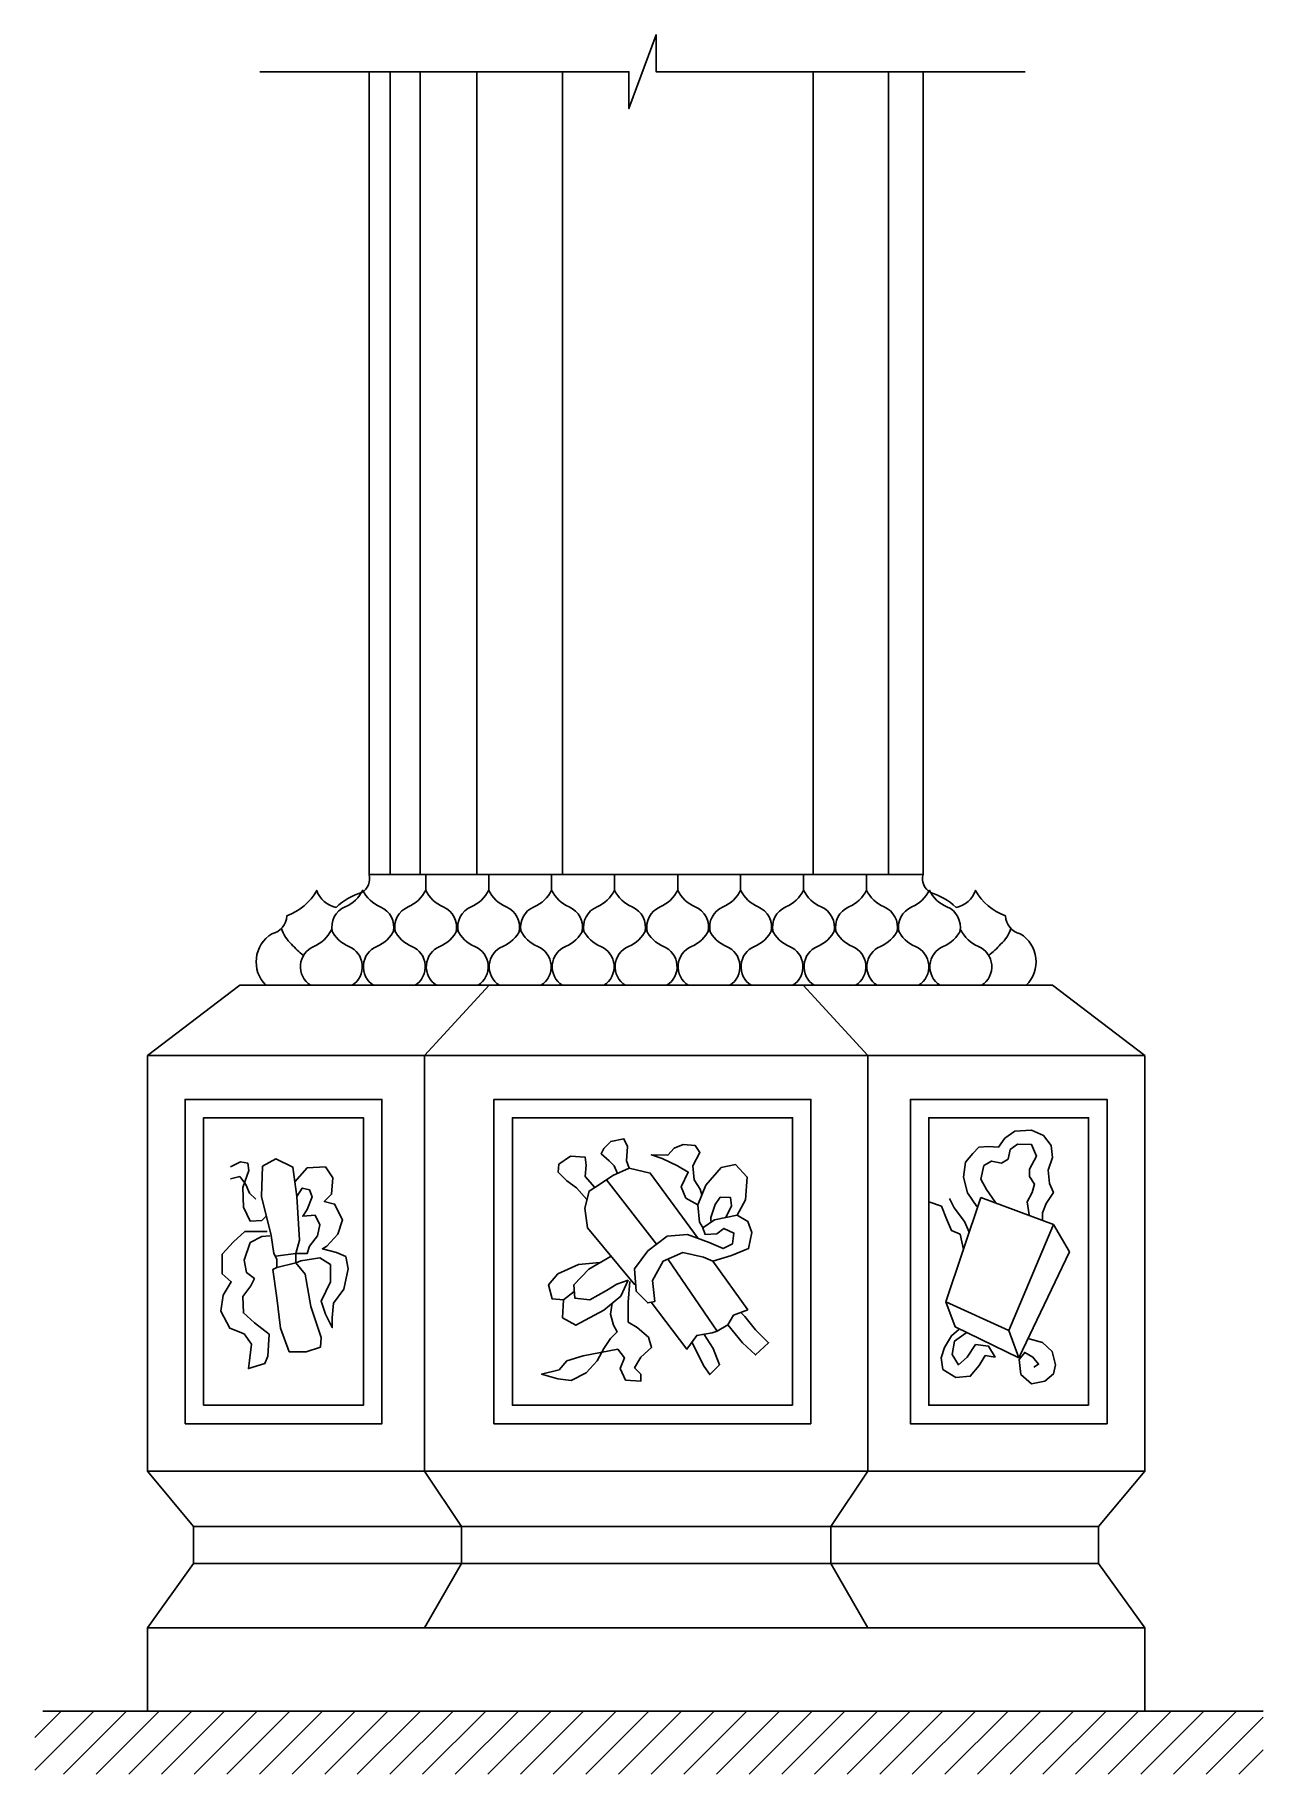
# Model space of a CAD drawing. Extents: x 2757 to 3401, y 500 to 1413.
import ezdxf

# ---------------------------------------------------------------- set-up
doc = ezdxf.new("R2010")
doc.units = 0
doc.header["$LTSCALE"] = 100
doc.header["$MEASUREMENT"] = 0
for name, color, linetype in [('2', 2, 'CONTINUOUS'), ('3', 3, 'CONTINUOUS'), ('4', 4, 'CONTINUOUS'), ('7', 7, 'CONTINUOUS')]:
    doc.layers.add(name, color=color, linetype=linetype)

msp = doc.modelspace()

# ---------------------------------------------------------------- hatches: boundary and pattern name
at = {"layer": '3'}
h = msp.add_hatch(dxfattribs=at)
h.set_pattern_fill('ANSI31', color=256, scale=96.9, style=0)
h.set_pattern_definition([(45, (-17531.65, 1351.489), (-8.564831, 8.564831), [])])
h.paths.add_polyline_path([(3401.39, 499.91), (3401.39, 533.02), (2756.84, 533.02), (2756.84, 499.91)])

# ---------------------------------------------------------------- linework, layer by layer
at = {"layer": '2'}
msp.add_line((2761.04, 533.02), (3401.39, 533.02), dxfattribs=at)
at = {"layer": '3'}
for p, q in [((3234.92, 747.74), (3253.21, 802.55)), ((3253.21, 802.55), (3291.39, 788.25)), ((3291.39, 788.25), (3267.93, 732.64)), ((3299.74, 773.95), (3291.39, 788.25)), ((3273.1, 718.35), (3299.74, 773.95)), ((3267.93, 732.64), (3234.92, 747.74)), ((3234.92, 747.74), (3239.69, 734.63)), ((3239.69, 734.63), (3273.1, 718.35)), ((3273.1, 718.35), (3267.93, 732.64))]:
    msp.add_line(p, q, dxfattribs=at)
for points in [[(3276.51, 1393.16), (3082.86, 1393.16), (3082.86, 1412.51), (3068.59, 1373.81), (3068.59, 1393.16), (2874.94, 1393.16)], [(2943.24, 1393.16), (2943.24, 971.98)], [(2958.96, 1393.16), (2958.96, 971.98)], [(2988.83, 1393.16), (2988.83, 971.98)], [(3033.79, 1393.16), (3033.79, 971.98)], [(3165.18, 971.98), (3165.18, 1393.16)], [(3204.79, 971.98), (3204.79, 1393.16)], [(3068.63, 817.83), (3067.37, 821.79), (3067.83, 829.16), (3065.98, 833.3), (3059.07, 831.92), (3055.38, 828.24), (3054, 825.48), (3058.15, 821.79), (3060.91, 819.03), (3062.66, 815.14)], [(3251.21, 797.77), (3246.22, 804.85), (3244.12, 813.23), (3245.17, 821.1), (3249.11, 825.55), (3252.26, 828.96), (3257.24, 829.22), (3262.49, 828.96), (3265.9, 833.68), (3271.15, 837.34), (3279.81, 837.87), (3286.1, 834.99), (3290.04, 829.74), (3290.83, 823.45), (3288.47, 816.9), (3289.25, 809.83), (3291.35, 805.11), (3287.42, 799.34), (3285.58, 794.36), (3285.58, 790.43)], [(3260.92, 799.87), (3256.19, 806.68), (3253.31, 812.19), (3254.88, 819.26), (3258.82, 821.62), (3264.07, 820.57), (3267.48, 822.67), (3268.53, 827.65), (3272.46, 830.53), (3279.81, 830.27), (3282.43, 824.24), (3278.76, 817.43), (3278.76, 813.5), (3281.38, 809.56), (3280.07, 805.11), (3277.45, 800.13), (3278.5, 793.32)], [(2890.27, 721.52), (2899.22, 721.52), (2906.68, 724), (2907.18, 728.97), (2901.71, 745.36), (2898.73, 762.25), (2893.75, 768.21), (2893.75, 773.18), (2895.74, 780.13), (2894.25, 802.98), (2892.26, 818.38), (2883.31, 822.85), (2876.35, 818.87), (2875.85, 802.98), (2880.82, 782.61), (2882.32, 773.18), (2883.81, 770.2), (2883.81, 765.72), (2881.82, 764.73), (2883.81, 749.83), (2885.8, 733.94), (2890.27, 721.52)], [(3050.65, 807.78), (3045.7, 813.5), (3046.16, 819.49), (3045.7, 823.63), (3037.86, 824.09), (3031.87, 819.95), (3031.41, 815.81), (3036.02, 811.2), (3041.09, 807.52), (3046.58, 801.36)], [(3104.81, 798.56), (3098.47, 802.22), (3096.03, 808.06), (3099.69, 815.86), (3094.08, 819.03), (3086.03, 822.93), (3080.42, 824.87), (3088.96, 824.63), (3092.37, 828.29), (3097.01, 830.23), (3103.35, 829.75), (3105.79, 826.09), (3102.13, 819.03), (3102.86, 811.72), (3106.03, 806.85), (3106.89, 803.8)], [(2859.58, 818.62), (2864.72, 821.18), (2868.58, 820.54), (2869.22, 816.69), (2866.01, 807.71), (2866.33, 797.44), (2869.86, 790.06), (2875.96, 790.39), (2878.21, 792.63)], [(2859.58, 812.2), (2864.4, 813.48), (2867.61, 809.31), (2869.54, 804.82), (2872.75, 801.61)], [(2893.26, 810.68), (2899.73, 817.98), (2909.37, 818.62), (2913.22, 812.84), (2912.58, 804.18), (2908.72, 800.33), (2914.18, 799.05), (2918.36, 790.71), (2915.79, 783.33), (2910.01, 776.91), (2907.76, 775.63), (2915.15, 773.7), (2919.97, 771.46), (2921.25, 765.04), (2919, 754.45), (2913.54, 747.08), (2912.9, 739.38), (2912.9, 734.24), (2909.37, 741.3), (2907.12, 748.04), (2911.94, 758.3), (2911.94, 767.29), (2906.48, 770.82), (2896.52, 769.21), (2893.95, 768.25)], [(3104.93, 780.95), (3079.77, 815.26), (3068.63, 817.83), (3060.07, 813.98), (3053.64, 809.7), (3047.65, 805.85), (3045.51, 796.87), (3046.79, 786.6), (3071.63, 756.66)], [(3125.3, 793.16), (3129.69, 801.24), (3130.67, 813.18), (3124.57, 819.76), (3117.01, 818.3), (3108.96, 809.04), (3104.81, 798.56), (3105.54, 789.55), (3107.44, 786.7)], [(2894.25, 802.98), (2897.16, 807.39), (2901.02, 806.43), (2902.3, 802.9), (2899.73, 796.16), (2897.48, 792.63), (2903.91, 793.27), (2906.48, 788.14), (2905.19, 782.37), (2901.02, 776.91), (2899.73, 773.06), (2893.75, 773.18)], [(3083.09, 777.96), (3056.86, 811.84)], [(3119.39, 791.94), (3122.37, 798.08), (3121.89, 802.46), (3116.52, 802.7), (3113.84, 798.81), (3111.64, 791.98), (3111.64, 790.04)], [(3244.07, 775.14), (3242.36, 783.18), (3237.83, 785.17), (3235.29, 791.33), (3232.56, 797.86), (3225.93, 800.27)], [(3247.16, 784.29), (3244.58, 789.81), (3239.24, 796.98), (3236.85, 801.95)], [(3131, 743.53), (3112.67, 769.16), (3122.44, 772), (3131.4, 775.67), (3133.03, 784.21), (3131, 789.9), (3125.3, 793.16), (3113.48, 790.72), (3107.37, 786.65), (3108.6, 782.99), (3114.71, 783.4), (3118.37, 786.24), (3123.67, 783.8), (3122.85, 778.11), (3117.96, 775.67), (3110.63, 778.92), (3099.23, 782.99), (3088.64, 782.17), (3078.46, 774.45), (3071.53, 765.09), (3072.35, 753.29), (3078.46, 747.19), (3082.12, 748), (3080.9, 758.99), (3086.6, 769.16), (3096.78, 773.63), (3107.78, 771.19), (3112.67, 769.16)], [(2878.85, 784.61), (2870.5, 784.61), (2866.97, 784.61), (2861.19, 779.16), (2855.09, 772.74), (2855.09, 762.48), (2859.9, 758.3), (2855.73, 751.25), (2854.44, 742.91), (2859.26, 733.92), (2866.65, 731.04), (2870.5, 725.58), (2869.54, 716.92), (2868.9, 712.75), (2877.57, 715.32), (2879.18, 719.17), (2879.82, 730.71), (2872.11, 736.81), (2866.33, 741.94), (2866.01, 750.6), (2870.18, 756.06), (2872.11, 759.91), (2867.93, 763.12), (2866.65, 769.53), (2869.86, 778.84), (2875.96, 782.04), (2880.14, 782.37)], [(2883.06, 771.69), (2893.75, 773.18)], [(2883.81, 765.72), (2893.75, 768.21)], [(3053.38, 768.3), (3042.14, 767.42), (3031.32, 762.51), (3026.41, 756.61), (3028.37, 749.25), (3034.27, 748.75), (3039.93, 753.17)], [(3059.21, 771.63), (3047.55, 764.96), (3039.68, 756.61), (3040.17, 749.74), (3048.04, 748.75), (3056.89, 753.67), (3062.3, 757.1), (3068.2, 759.07)], [(3114.88, 732.29), (3089.19, 769.92)], [(3059.84, 747.04), (3058.91, 741.23), (3060.5, 735.53), (3062.4, 732.04), (3058.91, 728.56), (3055.42, 723.18), (3051.94, 716.84), (3046.23, 710.51), (3038.3, 706.39), (3031.33, 707.34), (3022.77, 709.88), (3031.96, 712.09), (3036.08, 716.84), (3044.64, 719.38), (3062.72, 722.86), (3066.2, 718.43), (3063.98, 712.73), (3066.84, 706.71), (3074.76, 706.08), (3074.76, 709.88), (3071.59, 713.04), (3074.76, 718.74), (3080.47, 723.81), (3078.89, 729.19), (3072.86, 734.26), (3068.11, 737.11), (3068.11, 747.56), (3069.06, 758.33)], [(3034.27, 748.75), (3033.78, 739.42), (3040.66, 735.49), (3055.42, 743.35), (3064.27, 750.72), (3068.2, 759.07)], [(3080.29, 747.6), (3099.04, 722.88), (3104.17, 730.15), (3112.31, 731.43), (3114.88, 732.29), (3120.45, 735.71), (3123.44, 740.84), (3131, 743.53)], [(3120.45, 735.71), (3128.15, 726.3), (3135.01, 719.88), (3141.86, 726.3), (3135.01, 733.14), (3129.44, 739.98), (3127.22, 742.18)], [(3101.6, 726.51), (3108.03, 713.89), (3111.03, 709.62), (3116.16, 714.75), (3112.74, 723.3), (3108.03, 730.57)], [(3241.66, 733.16), (3237.84, 729.95), (3234.23, 723.73), (3232.42, 718.31), (3233.22, 712.3), (3240.05, 708.08), (3247.68, 708.69), (3252.3, 714.3), (3255.51, 719.52), (3260.73, 718.72), (3257.32, 724.53), (3250.49, 725.33), (3246.07, 718.72), (3241.46, 714.7), (3238.24, 720.12), (3239.45, 727.14), (3245.47, 731.55)], [(3278.54, 728.26), (3285.57, 726.5), (3290.59, 721.73), (3292.35, 714.71), (3291.35, 709.94), (3286.83, 706.18), (3279.8, 704.68), (3274.27, 709.69), (3273.27, 717.47), (3276.28, 721.23), (3280.55, 718.72), (3283.56, 714.96), (3281.05, 713.46)]]:
    msp.add_lwpolyline(points, dxfattribs=at)
at = {"layer": '4'}
for p, q in [((2932.24, 971.98), (2932.24, 1393.16)), ((3222.94, 971.98), (3222.94, 1393.16)), ((3222.94, 971.98), (2932.24, 971.98)), ((2864.41, 913.84), (2815.96, 877.02)), ((3290.77, 913.84), (2864.41, 913.84)), ((3290.77, 913.84), (3339.22, 877.02)), ((2815.96, 877.02), (2815.96, 658.99)), ((3339.22, 877.02), (2815.96, 877.02)), ((3339.22, 877.02), (3339.22, 658.99)), ((3339.22, 658.99), (2815.96, 658.99)), ((3315, 629.92), (2840.19, 629.92)), ((3315, 610.54), (2840.19, 610.54)), ((3339.22, 576.63), (2815.96, 576.63)), ((2815.96, 576.63), (2815.96, 533.02)), ((3339.22, 576.63), (3339.22, 533.02)), ((3339.22, 533.02), (2815.96, 533.02))]:
    msp.add_line(p, q, dxfattribs=at)
for points in [[(2878.11, 913.84, -0.487141), (2881.24, 940.86, 0.337075), (2889.08, 950.25, 0.178291), (2904.75, 963.56, 0.269777), (2914.94, 954.69, -0.107577), (2928.26, 962.51, 0.349626), (2932.24, 971.98, 0.349626)], [(3277.08, 913.84, 0.487141), (3273.94, 940.86, -0.337075), (3266.11, 950.25, -0.178291), (3250.44, 963.56, -0.269777), (3240.25, 954.69, 0.107577), (3226.93, 962.51, -0.349626), (3222.94, 971.98, -0.349626)]]:
    msp.add_lwpolyline(points, format="xyb", dxfattribs=at)
for points in [[(2995.23, 913.84), (2961.31, 877.02), (2961.31, 658.99), (2980.69, 629.92), (2980.69, 610.54), (2961.31, 576.63)], [(3159.96, 913.84), (3193.87, 877.02), (3193.87, 658.99), (3174.49, 629.92), (3174.49, 610.54), (3193.87, 576.63)], [(2815.96, 658.99), (2840.19, 629.92), (2840.19, 610.54), (2815.96, 576.63)], [(3339.22, 658.99), (3315, 629.92), (3315, 610.54), (3339.22, 576.63)]]:
    msp.add_lwpolyline(points, dxfattribs=at)
at = {"layer": '7'}
for p, q in [((2961.94, 963.69), (2961.94, 971.98)), ((2995, 963.71), (2995, 971.98)), ((3028, 963.69), (3028, 971.98)), ((3061.02, 963.69), (3061.02, 971.98)), ((3094.16, 963.69), (3094.16, 971.98)), ((3127.19, 963.69), (3127.19, 971.98)), ((3160.19, 963.71), (3160.19, 971.98)), ((3193.24, 963.69), (3193.24, 971.98))]:
    msp.add_line(p, q, dxfattribs=at)
for points in [[(2944.91, 941.82, 0.363404), (2938.14, 954.99, -0.182245), (2928.94, 963.71, -0.182245), (2919.75, 954.99, 0.35957), (2912.94, 941.97)], [(2977.89, 941.75, 0.364779), (2971.13, 954.97, -0.182245), (2961.94, 963.69, -0.182245), (2952.75, 954.97, 0.356674), (2945.92, 942.07)], [(3010.96, 941.82, 0.363404), (3004.19, 954.99, -0.182245), (2995, 963.71, -0.182245), (2985.81, 954.99, 0.35957), (2979, 941.97)], [(3043.95, 941.75, 0.364779), (3037.19, 954.97, -0.182245), (3028, 963.69, -0.182245), (3018.8, 954.97, 0.356674), (3011.97, 942.07, 0.356674)], [(3076.98, 941.75, 0.364779), (3070.21, 954.97, -0.182245), (3061.02, 963.69, -0.182245), (3051.83, 954.97, 0.356674), (3045, 942.07)], [(3078.21, 941.75, -0.364779), (3084.97, 954.97, 0.182245), (3094.16, 963.69, 0.182245), (3103.35, 954.97, -0.356674), (3110.19, 942.07)], [(3111.24, 941.75, -0.364779), (3118, 954.97, 0.182245), (3127.19, 963.69, 0.182245), (3136.38, 954.97, -0.356674), (3143.21, 942.07, -0.356674)], [(3144.22, 941.82, -0.363404), (3150.99, 954.99, 0.182245), (3160.19, 963.71, 0.182245), (3169.38, 954.99, -0.35957), (3176.19, 941.97)], [(3177.29, 941.75, -0.364779), (3184.05, 954.97, 0.182245), (3193.24, 963.69, 0.182245), (3202.44, 954.97, -0.356674), (3209.27, 942.07)], [(3210.28, 941.82, -0.363404), (3217.05, 954.99, 0.182245), (3226.24, 963.71, 0.182245), (3235.43, 954.99, -0.35957), (3242.24, 941.97)], [(2897.83, 929.46, -0.052355), (2891.58, 935.41, -0.143585), (2886.23, 943.67)], [(2901.56, 913.82, -0.605271), (2903.26, 934.19, 0.182245), (2912.46, 942.91, 0.182245)], [(2923.36, 913.82, 0.605271), (2921.65, 934.19, -0.182245), (2912.46, 942.91, -0.182245)], [(2934.59, 913.82, -0.605271), (2936.29, 934.19, 0.182245), (2945.48, 942.91, 0.182245)], [(2956.38, 913.82, 0.605271), (2954.68, 934.19, -0.182245), (2945.48, 942.91, -0.182245)], [(2967.61, 913.82, -0.605271), (2969.32, 934.19, 0.182245), (2978.51, 942.91, 0.182245)], [(2989.41, 913.82, 0.605271), (2987.7, 934.19, -0.182245), (2978.51, 942.91, -0.182245)], [(3000.64, 913.82, -0.605271), (3002.35, 934.19, 0.182245), (3011.54, 942.91, 0.182245)], [(3022.44, 913.82, 0.605271), (3020.73, 934.19, -0.182245), (3011.54, 942.91, -0.182245)], [(3033.67, 913.82, -0.605271), (3035.37, 934.19, 0.182245), (3044.57, 942.91, 0.182245)], [(3055.46, 913.82, 0.605271), (3053.76, 934.19, -0.182245), (3044.57, 942.91, -0.182245)], [(3066.69, 913.82, -0.605271), (3068.4, 934.19, 0.182245), (3077.59, 942.91, 0.182245)], [(3088.49, 913.82, 0.605271), (3086.78, 934.19, -0.182245), (3077.59, 942.91, -0.182245)], [(3099.72, 913.82, -0.605271), (3101.43, 934.19, 0.182245), (3110.62, 942.91, 0.182245)], [(3121.52, 913.82, 0.605271), (3119.81, 934.19, -0.182245), (3110.62, 942.91, -0.182245)], [(3132.75, 913.82, -0.605271), (3134.45, 934.19, 0.182245), (3143.65, 942.91, 0.182245)], [(3154.55, 913.82, 0.605271), (3152.84, 934.19, -0.182245), (3143.65, 942.91, -0.182245)], [(3165.78, 913.82, -0.605271), (3167.48, 934.19, 0.182245), (3176.67, 942.91, 0.182245)], [(3187.57, 913.82, 0.605271), (3185.87, 934.19, -0.182245), (3176.67, 942.91, -0.182245)], [(3198.8, 913.82, -0.605271), (3200.51, 934.19, 0.182245), (3209.7, 942.91, 0.182245)], [(3220.6, 913.82, 0.605271), (3218.89, 934.19, -0.182245), (3209.7, 942.91, -0.182245)], [(3231.83, 913.82, -0.605271), (3233.54, 934.19, 0.182245), (3242.73, 942.91, 0.182245)], [(3253.63, 913.82, 0.605271), (3251.92, 934.19, -0.182245), (3242.73, 942.91, -0.182245)], [(3257.35, 929.46, 0.052355), (3263.61, 935.41, 0.143585), (3268.95, 943.67)]]:
    msp.add_lwpolyline(points, format="xyb", dxfattribs=at)
for points in [[(2835.7, 683.78), (2938.95, 683.78), (2938.95, 853.98), (2835.7, 853.98)], [(3164.11, 683.78), (2997.72, 683.78), (2997.72, 853.98), (3164.11, 853.98)], [(3319.48, 683.78), (3216.24, 683.78), (3216.24, 853.98), (3319.48, 853.98)], [(2845.39, 693.47), (2929.26, 693.47), (2929.26, 844.29), (2845.39, 844.29)], [(3154.42, 693.47), (3007.41, 693.47), (3007.41, 844.29), (3154.42, 844.29)], [(3309.79, 693.47), (3225.93, 693.47), (3225.93, 844.29), (3309.79, 844.29)]]:
    msp.add_lwpolyline(points, close=True, dxfattribs=at)

doc.saveas('drawing.dxf')
